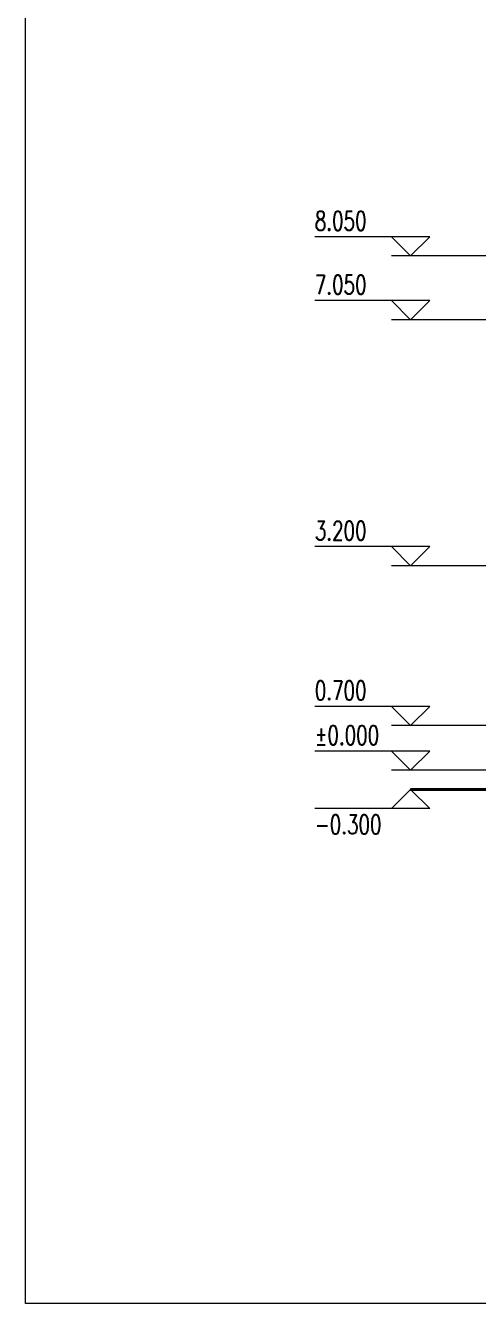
# Model space of a CAD drawing. Extents: x 577108 to 1042908, y 41950 to 81950.
# Drawn here: x 854708 to 861805, y 41950 to 61950 of the extents above; entities that cross this region are included whole.
import ezdxf

# ---------------------------------------------------------------- set-up
doc = ezdxf.new("R2010")
doc.units = 0
doc.header["$LTSCALE"] = 1000
doc.header["$MEASUREMENT"] = 0
doc.linetypes.add('DOTE', pattern=[2.42, 2, -0.2, 0.02, -0.2])
for name, color, linetype, lineweight in [('DIM_ELEV', 3, 'CONTINUOUS', 15), ('DOTE', 1, 'DOTE', 0), ('LM-S', 8, 'CONTINUOUS', 5), ('PUB_TEXT', 7, 'CONTINUOUS', 20), ('wall', 2, 'CONTINUOUS', 40)]:
    doc.layers.add(name, color=color, linetype=linetype, lineweight=lineweight)
doc.styles.add('_TCH_DIM', font='SIMPLEX', dxfattribs={"bigfont": 'GBCBIG'})

msp = doc.modelspace()

# ---------------------------------------------------------------- linework, layer by layer
at = {"layer": 'DIM_ELEV'}
for p, q in [((861040.8415, 58645.1748), (859240.8415, 58645.1748)), ((860740.8415, 58345.1748), (860440.8415, 58645.1748)), ((860740.8415, 58345.1748), (861040.8415, 58645.1748)), ((865410.8415, 58345.1748), (860440.8415, 58345.1748)), ((861040.8415, 57645.1748), (859240.8415, 57645.1748)), ((860740.8415, 57345.1748), (860440.8415, 57645.1748)), ((860740.8415, 57345.1748), (861040.8415, 57645.1748)), ((862410.8415, 57345.1748), (860440.8415, 57345.1748)), ((861040.8415, 53795.1748), (859240.8415, 53795.1748)), ((860740.8415, 53495.1748), (860440.8415, 53795.1748)), ((860740.8415, 53495.1748), (861040.8415, 53795.1748)), ((863640.8415, 53495.1748), (860440.8415, 53495.1748)), ((861040.8415, 51295.1748), (859240.8415, 51295.1748)), ((860740.8415, 50995.1748), (860440.8415, 51295.1748)), ((860740.8415, 50995.1748), (861040.8415, 51295.1748)), ((863640.8415, 50995.1748), (860440.8415, 50995.1748)), ((861040.8415, 50595.1748), (859240.8415, 50595.1748)), ((860740.8415, 50295.1748), (860440.8415, 50595.1748)), ((860740.8415, 50295.1748), (861040.8415, 50595.1748)), ((862590.8415, 50295.1748), (860440.8415, 50295.1748)), ((860740.8415, 49995.1748), (860440.8415, 49695.1748)), ((860740.8415, 49995.1748), (861040.8415, 49695.1748)), ((861040.8415, 49695.1748), (859240.8415, 49695.1748))]:
    msp.add_line(p, q, dxfattribs=at)
at = {"layer": 'DOTE'}
msp.add_line((898240.8415, 50295.1748), (860587.5597, 50295.1748), dxfattribs=at)
at = {"layer": 'LM-S'}
msp.add_lwpolyline([(854708.4301, 81950.2272), (904108.4301, 81950.2272), (904108.4301, 41950.2272), (854708.4301, 41950.2272)], close=True, dxfattribs=at)
at = {"layer": 'wall'}
msp.add_line((862620.8415, 49995.1748), (860740.8415, 49995.1748), dxfattribs=at)

# ---------------------------------------------------------------- texts
at = {"layer": 'PUB_TEXT', "style": '_TCH_DIM', "width": 0.705882}
for s, p in [('8.050', (859240.8415, 58745.1748)), ('7.050', (859240.8415, 57745.1748)), ('3.200', (859240.8415, 53895.1748)), ('0.700', (859240.8415, 51395.1748)), ('%%P0.000', (859240.8415, 50695.1748)), ('-0.300', (859240.8415, 49297.6748))]:
    msp.add_text(s, height=297.5, dxfattribs=at).set_placement(p)

doc.saveas('drawing.dxf')
